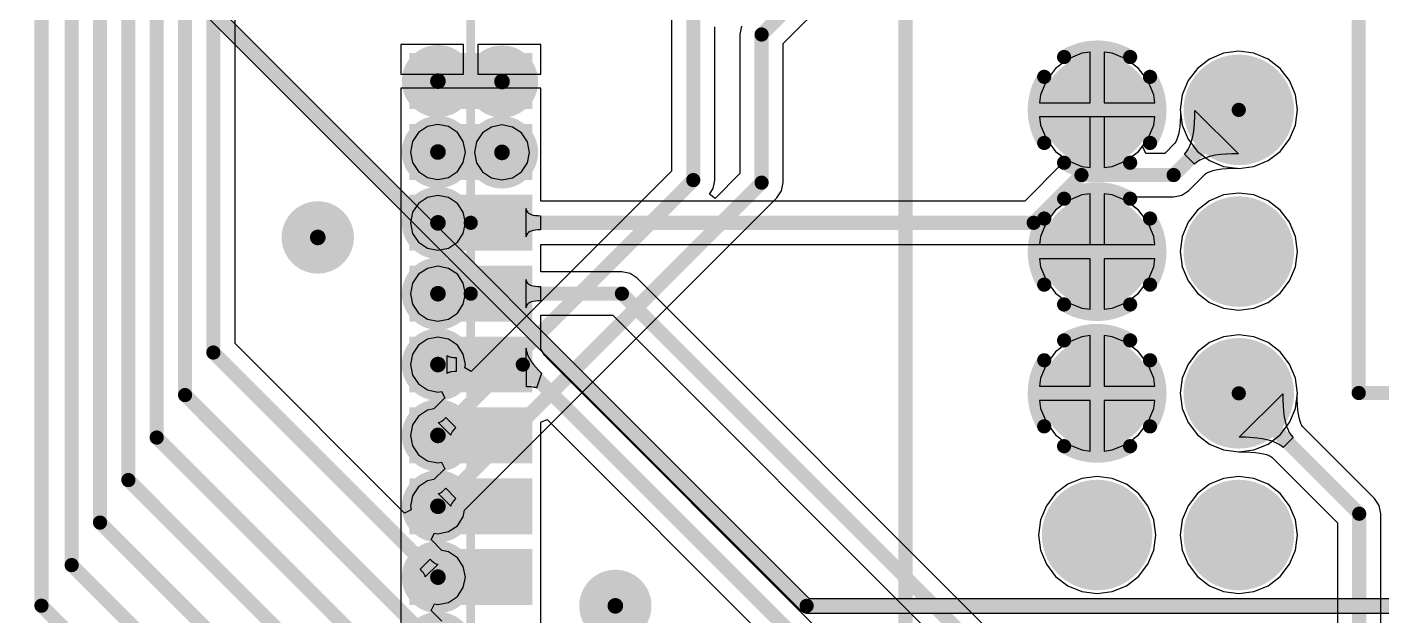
# Model space of a CAD drawing. Header units: millimetres. Extents: x 19 to 120, y 15 to 116.
# Drawn here: x 38.22 to 62.51, y 51 to 61.55 of the extents above; entities that cross this region are included whole.
import ezdxf

# ---------------------------------------------------------------- set-up
doc = ezdxf.new("R2010")
doc.units = ezdxf.units.MM
for name, color, linetype in [('BottomLayer', 5, 'Continuous'), ('BottomSolder', 6, 'Continuous'), ('InternalPlane1', 76, 'Continuous'), ('InternalPlane2', 16, 'Continuous'), ('MultiLayer', 9, 'Continuous'), ('PadHoleLayer', 156, 'Continuous'), ('TopLayer', 1, 'Continuous'), ('TopOverlay', 2, 'Continuous'), ('TopPaste', 8, 'Continuous'), ('TopSolder', 216, 'Continuous'), ('ViaHoleLayer', 16, 'Continuous')]:
    doc.layers.add(name, color=color, linetype=linetype)

# ---------------------------------------------------------------- blocks, each defined once
blk = doc.blocks.new('IDC3_10_2_13')
at = {"layer": 'BottomLayer', "const_width": 0.787}
for points in [[(4.686, 2.54, 1), (5.474, 2.54, 1)], [(7.226, 2.54, 1), (8.014, 2.54, 1)], [(9.766, 2.54, 1), (10.554, 2.54, 1)], [(12.306, 2.54, 1), (13.094, 2.54, 1)], [(4.686, 0, 1), (5.474, 0, 1)], [(7.226, 0, 1), (8.014, 0, 1)], [(9.766, 0, 1), (10.554, 0, 1)], [(12.306, 0, 1), (13.094, 0, 1)]]:
    blk.add_lwpolyline(points, format="xyb", close=True, dxfattribs=at)
at = {"layer": 'BottomSolder', "const_width": 0.889}
for points in [[(4.636, 2.54, 1), (5.524, 2.54, 1)], [(7.175, 2.54, 1), (8.064, 2.54, 1)], [(9.716, 2.54, 1), (10.604, 2.54, 1)], [(12.255, 2.54, 1), (13.145, 2.54, 1)], [(4.636, 0, 1), (5.524, 0, 1)], [(7.175, 0, 1), (8.064, 0, 1)], [(9.716, 0, 1), (10.604, 0, 1)], [(12.255, 0, 1), (13.145, 0, 1)]]:
    blk.add_lwpolyline(points, format="xyb", close=True, dxfattribs=at)
at = {"layer": 'InternalPlane1', "const_width": 0.254}
for points in [[(7.028, 3.488, -0.286745), (8.212, 3.488)], [(9.568, 3.488, -0.286745), (10.752, 3.488)], [(12.108, 3.488, -0.286745), (13.292, 3.488)], [(6.672, 1.948, -0.286745), (6.672, 3.132)], [(8.568, 3.132, -0.286745), (8.568, 1.948)], [(9.212, 1.948, -0.286745), (9.212, 3.132)], [(11.108, 3.132, -0.286745), (11.108, 1.948)], [(11.752, 1.948, -0.286745), (11.752, 3.132)], [(13.648, 3.132, -0.286745), (13.648, 1.948)], [(8.212, 1.592, -0.286745), (7.028, 1.592)], [(10.752, 1.592, -0.286745), (9.568, 1.592)], [(13.292, 1.592, -0.286745), (12.108, 1.592)]]:
    blk.add_lwpolyline(points, format="xyb", dxfattribs=at)
at = {"layer": 'InternalPlane1'}
for points, const_width in [([(4.585, 2.54, 1), (5.575, 2.54, 1)], 0.991), ([(6.964, 3.488, 1), (7.091, 3.488, 1)], 0.127), ([(8.149, 3.488, 1), (8.276, 3.488, 1)], 0.127), ([(9.504, 3.488, 1), (9.631, 3.488, 1)], 0.127), ([(10.689, 3.488, 1), (10.816, 3.488, 1)], 0.127), ([(12.044, 3.488, 1), (12.171, 3.488, 1)], 0.127), ([(13.229, 3.488, 1), (13.356, 3.488, 1)], 0.127), ([(6.609, 3.132, 1), (6.736, 3.132, 1)], 0.127), ([(8.504, 3.132, 1), (8.631, 3.132, 1)], 0.127), ([(9.149, 3.132, 1), (9.276, 3.132, 1)], 0.127), ([(11.044, 3.132, 1), (11.171, 3.132, 1)], 0.127), ([(11.689, 3.132, 1), (11.816, 3.132, 1)], 0.127), ([(13.584, 3.132, 1), (13.711, 3.132, 1)], 0.127), ([(6.609, 1.948, 1), (6.736, 1.948, 1)], 0.127), ([(8.504, 1.948, 1), (8.631, 1.948, 1)], 0.127), ([(9.149, 1.948, 1), (9.276, 1.948, 1)], 0.127), ([(11.044, 1.948, 1), (11.171, 1.948, 1)], 0.127), ([(11.689, 1.948, 1), (11.816, 1.948, 1)], 0.127), ([(13.584, 1.948, 1), (13.711, 1.948, 1)], 0.127), ([(6.964, 1.592, 1), (7.091, 1.592, 1)], 0.127), ([(8.149, 1.592, 1), (8.276, 1.592, 1)], 0.127), ([(9.504, 1.592, 1), (9.631, 1.592, 1)], 0.127), ([(10.689, 1.592, 1), (10.816, 1.592, 1)], 0.127), ([(12.044, 1.592, 1), (12.171, 1.592, 1)], 0.127), ([(13.229, 1.592, 1), (13.356, 1.592, 1)], 0.127), ([(4.585, 0, 1), (5.575, 0, 1)], 0.991), ([(7.125, 0, 1), (8.115, 0, 1)], 0.991), ([(9.665, 0, 1), (10.655, 0, 1)], 0.991), ([(12.205, 0, 1), (13.195, 0, 1)], 0.991)]:
    blk.add_lwpolyline(points, format="xyb", close=True, dxfattribs=dict(at, const_width=const_width))
at = {"layer": 'InternalPlane2', "const_width": 0.991}
for points in [[(7.125, 2.54, 1), (8.115, 2.54, 1)], [(9.665, 2.54, 1), (10.655, 2.54, 1)], [(12.205, 2.54, 1), (13.195, 2.54, 1)], [(4.585, 0, 1), (5.575, 0, 1)], [(7.125, 0, 1), (8.115, 0, 1)], [(9.665, 0, 1), (10.655, 0, 1)], [(12.205, 0, 1), (13.195, 0, 1)]]:
    blk.add_lwpolyline(points, format="xyb", close=True, dxfattribs=at)
at = {"layer": 'MultiLayer', "const_width": 0.787}
for points in [[(4.686, 2.54, 1), (5.474, 2.54, 1)], [(7.226, 2.54, 1), (8.014, 2.54, 1)], [(9.766, 2.54, 1), (10.554, 2.54, 1)], [(12.306, 2.54, 1), (13.094, 2.54, 1)], [(4.686, 0, 1), (5.474, 0, 1)], [(7.226, 0, 1), (8.014, 0, 1)], [(9.766, 0, 1), (10.554, 0, 1)], [(12.306, 0, 1), (13.094, 0, 1)]]:
    blk.add_lwpolyline(points, format="xyb", close=True, dxfattribs=at)
at = {"layer": 'PadHoleLayer', "const_width": 0.483}
for points in [[(4.839, 2.54, 1), (5.321, 2.54, 1)], [(7.379, 2.54, 1), (7.861, 2.54, 1)], [(9.919, 2.54, 1), (10.401, 2.54, 1)], [(12.459, 2.54, 1), (12.941, 2.54, 1)], [(4.839, 0, 1), (5.321, 0, 1)], [(7.379, 0, 1), (7.861, 0, 1)], [(9.919, 0, 1), (10.401, 0, 1)], [(12.459, 0, 1), (12.941, 0, 1)]]:
    blk.add_lwpolyline(points, format="xyb", close=True, dxfattribs=at)
at = {"layer": 'TopLayer', "const_width": 0.787}
for points in [[(4.686, 2.54, 1), (5.474, 2.54, 1)], [(7.226, 2.54, 1), (8.014, 2.54, 1)], [(9.766, 2.54, 1), (10.554, 2.54, 1)], [(12.306, 2.54, 1), (13.094, 2.54, 1)], [(4.686, 0, 1), (5.474, 0, 1)], [(7.226, 0, 1), (8.014, 0, 1)], [(9.766, 0, 1), (10.554, 0, 1)], [(12.306, 0, 1), (13.094, 0, 1)]]:
    blk.add_lwpolyline(points, format="xyb", close=True, dxfattribs=at)
at = {"layer": 'TopOverlay', "const_width": 0.254}
for points in [[(27.94, 5.975), (-5.08, 5.975)], [(7.625, -2.15), (7.625, -2.938)], [(7.625, -2.15), (15.245, -2.15)]]:
    blk.add_lwpolyline(points, dxfattribs=at)
at = {"layer": 'TopOverlay', "const_width": 0.127}
blk.add_lwpolyline([(7.562, -2.15, 1), (7.689, -2.15, 1)], format="xyb", close=True, dxfattribs=at)
blk.add_lwpolyline([(7.562, -2.15, 1), (7.689, -2.15, 1)], format="xyb", close=True, dxfattribs=at)
at = {"layer": 'TopSolder', "const_width": 0.889}
for points in [[(4.636, 2.54, 1), (5.524, 2.54, 1)], [(7.175, 2.54, 1), (8.064, 2.54, 1)], [(9.716, 2.54, 1), (10.604, 2.54, 1)], [(12.255, 2.54, 1), (13.145, 2.54, 1)], [(4.636, 0, 1), (5.524, 0, 1)], [(7.175, 0, 1), (8.064, 0, 1)], [(9.716, 0, 1), (10.604, 0, 1)], [(12.255, 0, 1), (13.145, 0, 1)]]:
    blk.add_lwpolyline(points, format="xyb", close=True, dxfattribs=at)
blk = doc.blocks.new('RF_BM_2652P2_36')
at = {"layer": 'TopLayer'}
for points in [[(1.076, 10.9), (-0.924, 10.9), (1.076, 10.1), (-0.924, 10.1)], [(1.076, 9.63), (-0.924, 9.63), (1.076, 8.83), (-0.924, 8.83)], [(1.076, 8.36), (-0.924, 8.36), (1.076, 7.56), (-0.924, 7.56)], [(1.076, 7.09), (-0.924, 7.09), (1.076, 6.29), (-0.924, 6.29)], [(1.076, 5.82), (-0.924, 5.82), (1.076, 5.02), (-0.924, 5.02)], [(1.076, 4.55), (-0.924, 4.55), (1.076, 3.75), (-0.924, 3.75)], [(1.076, 3.28), (-0.924, 3.28), (1.076, 2.48), (-0.924, 2.48)], [(1.076, 2.01), (-0.924, 2.01), (1.076, 1.21), (-0.924, 1.21)]]:
    blk.add_solid(points, dxfattribs=at)
at = {"layer": 'TopOverlay', "const_width": 0.152}
blk.add_lwpolyline([(0.077, 30.09), (0.077, 0.104)], dxfattribs=at)
at = {"layer": 'TopPaste'}
for points in [[(1.076, 10.9), (-0.924, 10.9), (1.076, 10.1), (-0.924, 10.1)], [(1.076, 9.63), (-0.924, 9.63), (1.076, 8.83), (-0.924, 8.83)], [(1.076, 8.36), (-0.924, 8.36), (1.076, 7.56), (-0.924, 7.56)], [(1.076, 7.09), (-0.924, 7.09), (1.076, 6.29), (-0.924, 6.29)], [(1.076, 5.82), (-0.924, 5.82), (1.076, 5.02), (-0.924, 5.02)], [(1.076, 4.55), (-0.924, 4.55), (1.076, 3.75), (-0.924, 3.75)], [(1.076, 3.28), (-0.924, 3.28), (1.076, 2.48), (-0.924, 2.48)], [(1.076, 2.01), (-0.924, 2.01), (1.076, 1.21), (-0.924, 1.21)]]:
    blk.add_solid(points, dxfattribs=at)
at = {"layer": 'TopSolder'}
for points in [[(1.178, 11.001), (-1.026, 11.001), (1.178, 9.998), (-1.026, 9.998)], [(1.178, 9.731), (-1.026, 9.731), (1.178, 8.728), (-1.026, 8.728)], [(1.178, 8.461), (-1.026, 8.461), (1.178, 7.458), (-1.026, 7.458)], [(1.178, 7.191), (-1.026, 7.191), (1.178, 6.188), (-1.026, 6.188)], [(1.178, 5.921), (-1.026, 5.921), (1.178, 4.918), (-1.026, 4.918)], [(1.178, 4.651), (-1.026, 4.651), (1.178, 3.648), (-1.026, 3.648)], [(1.178, 3.381), (-1.026, 3.381), (1.178, 2.378), (-1.026, 2.378)], [(1.178, 2.111), (-1.026, 2.111), (1.178, 1.108), (-1.026, 1.108)]]:
    blk.add_solid(points, dxfattribs=at)

msp = doc.modelspace()

# ---------------------------------------------------------------- linework, layer by layer
at = {"layer": 'BottomLayer'}
for p, q in [((41.951, 55.883), (41.951, 78.96)), ((51.778, 61.261), (56.969, 66.453)), ((49.777, 61.722), (49.777, 58.974)), ((50.553, 58.813), (50.553, 61.561)), ((51.03, 61.571), (51.001, 61.422)), ((51.001, 61.422), (51.001, 58.928)), ((51.778, 58.767), (51.778, 61.261)), ((56.879, 60.981), (56.661, 60.814)), ((57.132, 61.086), (56.879, 60.981)), ((57.277, 61.105), (57.132, 61.086)), ((57.277, 60.198), (57.277, 61.105)), ((57.676, 61.086), (57.531, 61.105)), ((57.531, 61.105), (57.531, 60.198)), ((57.929, 60.981), (57.676, 61.086)), ((58.147, 60.814), (57.929, 60.981)), ((59.419, 60.981), (59.201, 60.814)), ((59.672, 61.086), (59.419, 60.981)), ((59.944, 61.121), (59.672, 61.086)), ((60.216, 61.086), (59.944, 61.121)), ((60.469, 60.981), (60.216, 61.086)), ((60.687, 60.814), (60.469, 60.981)), ((56.661, 60.814), (56.494, 60.596)), ((58.314, 60.596), (58.147, 60.814)), ((59.201, 60.814), (59.034, 60.596)), ((60.854, 60.596), (60.687, 60.814)), ((56.494, 60.596), (56.389, 60.343)), ((58.419, 60.343), (58.314, 60.596)), ((59.034, 60.596), (58.929, 60.343)), ((60.959, 60.343), (60.854, 60.596)), ((56.389, 60.343), (56.37, 60.198)), ((58.438, 60.198), (58.419, 60.343)), ((58.929, 60.343), (58.894, 60.071)), ((60.994, 60.071), (60.959, 60.343)), ((56.37, 60.198), (57.277, 60.198)), ((57.531, 60.198), (58.438, 60.198)), ((58.894, 60.071), (58.929, 59.799)), ((60.959, 59.799), (60.994, 60.071)), ((45.4, 59.771), (45.24, 59.664)), ((45.588, 59.808), (45.4, 59.771)), ((45.777, 59.771), (45.588, 59.808)), ((45.936, 59.664), (45.777, 59.771)), ((46.548, 59.764), (46.388, 59.657)), ((46.736, 59.801), (46.548, 59.764)), ((46.924, 59.764), (46.736, 59.801)), ((47.084, 59.657), (46.924, 59.764)), ((57.277, 59.944), (56.37, 59.944)), ((56.37, 59.944), (56.389, 59.799)), ((56.389, 59.799), (56.494, 59.546)), ((57.277, 59.037), (57.277, 59.944)), ((58.438, 59.944), (57.531, 59.944)), ((57.531, 59.944), (57.531, 59.037)), ((58.314, 59.546), (58.419, 59.799)), ((58.419, 59.799), (58.438, 59.944)), ((58.929, 59.799), (59.034, 59.546)), ((60.854, 59.546), (60.959, 59.799)), ((45.134, 59.505), (45.096, 59.316)), ((45.24, 59.664), (45.134, 59.505)), ((46.043, 59.505), (45.936, 59.664)), ((46.08, 59.316), (46.043, 59.505)), ((46.388, 59.657), (46.281, 59.497)), ((47.191, 59.497), (47.084, 59.657)), ((56.494, 59.546), (56.661, 59.328)), ((58.147, 59.328), (58.314, 59.546)), ((59.034, 59.546), (59.201, 59.328)), ((60.687, 59.328), (60.854, 59.546)), ((45.096, 59.316), (45.134, 59.128)), ((46.043, 59.128), (46.08, 59.316)), ((46.281, 59.497), (46.244, 59.309)), ((46.244, 59.309), (46.281, 59.121)), ((47.228, 59.309), (47.191, 59.497)), ((47.191, 59.121), (47.228, 59.309)), ((56.661, 59.328), (56.879, 59.161)), ((57.929, 59.161), (58.147, 59.328)), ((59.201, 59.328), (59.419, 59.161)), ((60.469, 59.161), (60.687, 59.328)), ((45.134, 59.128), (45.24, 58.968)), ((45.936, 58.968), (46.043, 59.128)), ((46.281, 59.121), (46.388, 58.961)), ((47.084, 58.961), (47.191, 59.121)), ((56.879, 59.161), (57.132, 59.056)), ((57.132, 59.056), (57.277, 59.037)), ((57.531, 59.037), (57.676, 59.056)), ((57.676, 59.056), (57.929, 59.161)), ((59.419, 59.161), (59.672, 59.056)), ((59.672, 59.056), (59.944, 59.021)), ((59.944, 59.021), (60.216, 59.056)), ((60.216, 59.056), (60.469, 59.161)), ((45.24, 58.968), (45.4, 58.862)), ((45.4, 58.862), (45.588, 58.824)), ((45.588, 58.824), (45.777, 58.862)), ((45.777, 58.862), (45.936, 58.968)), ((49.777, 58.974), (46.185, 55.383)), ((46.388, 58.961), (46.548, 58.854)), ((46.548, 58.854), (46.736, 58.817)), ((46.736, 58.817), (46.924, 58.854)), ((46.924, 58.854), (47.084, 58.961)), ((50.524, 58.664), (50.553, 58.813)), ((51.001, 58.928), (50.555, 58.483)), ((45.588, 58.538), (45.4, 58.501)), ((45.777, 58.501), (45.588, 58.538)), ((50.457, 58.563), (50.524, 58.664)), ((50.555, 58.483), (50.457, 58.563)), ((51.664, 58.493), (51.748, 58.619)), ((51.748, 58.619), (51.778, 58.767)), ((57.132, 58.546), (56.879, 58.441)), ((57.277, 58.565), (57.132, 58.546)), ((57.277, 57.658), (57.277, 58.565)), ((57.676, 58.546), (57.531, 58.565)), ((57.531, 58.565), (57.531, 57.658)), ((57.929, 58.441), (57.676, 58.546)), ((59.672, 58.546), (59.419, 58.441)), ((59.944, 58.581), (59.672, 58.546)), ((60.216, 58.546), (59.944, 58.581)), ((60.469, 58.441), (60.216, 58.546)), ((45.24, 58.394), (45.134, 58.235)), ((45.4, 58.501), (45.24, 58.394)), ((45.936, 58.394), (45.777, 58.501)), ((46.043, 58.235), (45.936, 58.394)), ((46.066, 52.895), (51.664, 58.493)), ((56.879, 58.441), (56.661, 58.274)), ((58.147, 58.274), (57.929, 58.441)), ((59.419, 58.441), (59.201, 58.274)), ((60.687, 58.274), (60.469, 58.441)), ((45.134, 58.235), (45.096, 58.046)), ((45.096, 58.046), (45.134, 57.858)), ((46.08, 58.046), (46.043, 58.235)), ((46.043, 57.858), (46.08, 58.046)), ((56.494, 58.056), (56.389, 57.803)), ((56.661, 58.274), (56.494, 58.056)), ((58.314, 58.056), (58.147, 58.274)), ((58.419, 57.803), (58.314, 58.056)), ((59.034, 58.056), (58.929, 57.803)), ((59.201, 58.274), (59.034, 58.056)), ((60.854, 58.056), (60.687, 58.274)), ((60.959, 57.803), (60.854, 58.056)), ((45.134, 57.858), (45.24, 57.698)), ((45.936, 57.698), (46.043, 57.858)), ((56.389, 57.803), (56.37, 57.658)), ((58.438, 57.658), (58.419, 57.803)), ((58.929, 57.803), (58.894, 57.531)), ((60.994, 57.531), (60.959, 57.803)), ((45.24, 57.698), (45.4, 57.592)), ((45.4, 57.592), (45.588, 57.554)), ((45.588, 57.554), (45.777, 57.592)), ((45.777, 57.592), (45.936, 57.698)), ((56.37, 57.658), (57.277, 57.658)), ((57.531, 57.658), (58.438, 57.658)), ((57.277, 57.404), (56.37, 57.404)), ((56.37, 57.404), (56.389, 57.259)), ((57.277, 56.497), (57.277, 57.404)), ((58.438, 57.404), (57.531, 57.404)), ((57.531, 57.404), (57.531, 56.497)), ((58.419, 57.259), (58.438, 57.404)), ((58.894, 57.531), (58.929, 57.259)), ((60.959, 57.259), (60.994, 57.531)), ((45.24, 57.124), (45.134, 56.965)), ((45.4, 57.231), (45.24, 57.124)), ((45.588, 57.268), (45.4, 57.231)), ((45.777, 57.231), (45.588, 57.268)), ((45.936, 57.124), (45.777, 57.231)), ((46.043, 56.965), (45.936, 57.124)), ((56.389, 57.259), (56.494, 57.006)), ((58.314, 57.006), (58.419, 57.259)), ((58.929, 57.259), (59.034, 57.006)), ((60.854, 57.006), (60.959, 57.259)), ((45.134, 56.965), (45.096, 56.776)), ((46.08, 56.776), (46.043, 56.965)), ((56.494, 57.006), (56.661, 56.788)), ((58.147, 56.788), (58.314, 57.006)), ((59.034, 57.006), (59.201, 56.788)), ((60.687, 56.788), (60.854, 57.006)), ((45.096, 56.776), (45.134, 56.588)), ((45.134, 56.588), (45.24, 56.428)), ((45.936, 56.428), (46.043, 56.588)), ((46.043, 56.588), (46.08, 56.776)), ((56.661, 56.788), (56.879, 56.621)), ((56.879, 56.621), (57.132, 56.516)), ((57.676, 56.516), (57.929, 56.621)), ((57.929, 56.621), (58.147, 56.788)), ((59.201, 56.788), (59.419, 56.621)), ((59.419, 56.621), (59.672, 56.516)), ((60.216, 56.516), (60.469, 56.621)), ((60.469, 56.621), (60.687, 56.788)), ((45.24, 56.428), (45.4, 56.322)), ((45.777, 56.322), (45.936, 56.428)), ((57.132, 56.516), (57.277, 56.497)), ((57.531, 56.497), (57.676, 56.516)), ((59.672, 56.516), (59.944, 56.481)), ((59.944, 56.481), (60.216, 56.516)), ((45.4, 56.322), (45.588, 56.284)), ((45.588, 56.284), (45.777, 56.322)), ((44.991, 52.843), (41.951, 55.883)), ((45.4, 55.961), (45.24, 55.854)), ((45.588, 55.998), (45.4, 55.961)), ((45.777, 55.961), (45.588, 55.998)), ((45.936, 55.854), (45.777, 55.961)), ((56.879, 55.901), (56.661, 55.734)), ((57.132, 56.006), (56.879, 55.901)), ((57.277, 56.025), (57.132, 56.006)), ((57.277, 55.118), (57.277, 56.025)), ((57.676, 56.006), (57.531, 56.025)), ((57.531, 56.025), (57.531, 55.118)), ((57.929, 55.901), (57.676, 56.006)), ((58.147, 55.734), (57.929, 55.901)), ((59.419, 55.901), (59.201, 55.734)), ((59.672, 56.006), (59.419, 55.901)), ((59.944, 56.041), (59.672, 56.006)), ((60.216, 56.006), (59.944, 56.041)), ((60.469, 55.901), (60.216, 56.006)), ((60.687, 55.734), (60.469, 55.901)), ((45.134, 55.695), (45.096, 55.506)), ((45.24, 55.854), (45.134, 55.695)), ((46.043, 55.695), (45.936, 55.854)), ((46.08, 55.506), (46.043, 55.695)), ((56.661, 55.734), (56.494, 55.516)), ((58.314, 55.516), (58.147, 55.734)), ((59.201, 55.734), (59.034, 55.516)), ((60.854, 55.516), (60.687, 55.734)), ((45.096, 55.506), (45.134, 55.318)), ((46.068, 55.445), (46.08, 55.506)), ((46.185, 55.383), (46.068, 55.445)), ((56.494, 55.516), (56.389, 55.263)), ((58.419, 55.263), (58.314, 55.516)), ((59.034, 55.516), (58.929, 55.263)), ((60.959, 55.263), (60.854, 55.516)), ((45.134, 55.318), (45.24, 55.158)), ((45.24, 55.158), (45.4, 55.052)), ((56.389, 55.263), (56.37, 55.118)), ((58.438, 55.118), (58.419, 55.263)), ((58.929, 55.263), (58.894, 54.991)), ((60.994, 54.991), (60.959, 55.263)), ((45.4, 55.052), (45.588, 55.014)), ((45.712, 54.909), (45.517, 54.714)), ((45.588, 55.014), (45.649, 55.026)), ((45.649, 55.026), (45.712, 54.909)), ((56.37, 55.118), (57.277, 55.118)), ((57.531, 55.118), (58.438, 55.118)), ((58.894, 54.991), (58.929, 54.719)), ((59.952, 54.204), (60.731, 54.983)), ((60.731, 54.983), (60.732, 54.868)), ((60.99, 54.961), (60.994, 54.991)), ((60.991, 54.878), (60.99, 54.961)), ((45.4, 54.691), (45.24, 54.584)), ((45.517, 54.714), (45.4, 54.691)), ((57.277, 54.864), (56.37, 54.864)), ((56.37, 54.864), (56.389, 54.719)), ((56.389, 54.719), (56.494, 54.466)), ((57.277, 53.957), (57.277, 54.864)), ((58.438, 54.864), (57.531, 54.864)), ((57.531, 54.864), (57.531, 53.957)), ((58.314, 54.466), (58.419, 54.719)), ((58.419, 54.719), (58.438, 54.864)), ((58.929, 54.719), (59.034, 54.466)), ((60.732, 54.868), (60.746, 54.663)), ((60.746, 54.663), (60.758, 54.572)), ((61.003, 54.689), (60.991, 54.878)), ((61.014, 54.616), (61.003, 54.689)), ((45.134, 54.425), (45.096, 54.236)), ((45.24, 54.584), (45.134, 54.425)), ((45.591, 54.465), (45.6, 54.466)), ((45.817, 54.239), (45.591, 54.465)), ((45.6, 54.466), (45.611, 54.468)), ((45.611, 54.468), (45.623, 54.473)), ((45.623, 54.473), (45.635, 54.48)), ((45.635, 54.48), (45.649, 54.488)), ((45.649, 54.488), (45.663, 54.498)), ((45.663, 54.498), (45.695, 54.524)), ((45.695, 54.524), (45.712, 54.54)), ((45.712, 54.54), (45.73, 54.558)), ((45.73, 54.558), (45.91, 54.378)), ((56.494, 54.466), (56.661, 54.248)), ((58.147, 54.248), (58.314, 54.466)), ((59.034, 54.466), (59.201, 54.248)), ((60.758, 54.572), (60.775, 54.49)), ((60.775, 54.49), (60.795, 54.415)), ((60.795, 54.415), (60.82, 54.349)), ((61.027, 54.55), (61.014, 54.616)), ((61.042, 54.494), (61.027, 54.55)), ((61.058, 54.45), (61.042, 54.494)), ((61.075, 54.417), (61.058, 54.45)), ((61.088, 54.396), (61.075, 54.417)), ((45.096, 54.236), (45.134, 54.048)), ((45.818, 54.248), (45.817, 54.239)), ((45.82, 54.259), (45.818, 54.248)), ((45.825, 54.271), (45.82, 54.259)), ((45.832, 54.283), (45.825, 54.271)), ((45.84, 54.297), (45.832, 54.283)), ((45.85, 54.311), (45.84, 54.297)), ((45.892, 54.36), (45.85, 54.311)), ((45.91, 54.378), (45.892, 54.36)), ((56.661, 54.248), (56.879, 54.081)), ((57.929, 54.081), (58.147, 54.248)), ((59.201, 54.248), (59.419, 54.081)), ((60.067, 54.203), (59.952, 54.204)), ((60.272, 54.189), (60.067, 54.203)), ((60.363, 54.177), (60.272, 54.189)), ((60.445, 54.16), (60.363, 54.177)), ((60.52, 54.14), (60.445, 54.16)), ((60.917, 54.197), (60.738, 54.018)), ((60.82, 54.349), (60.848, 54.29)), ((60.848, 54.29), (60.881, 54.24)), ((60.881, 54.24), (60.917, 54.197)), ((62.378, 53.107), (61.088, 54.396)), ((45.134, 54.048), (45.24, 53.888)), ((56.879, 54.081), (57.132, 53.976)), ((57.132, 53.976), (57.277, 53.957)), ((57.531, 53.957), (57.676, 53.976)), ((57.676, 53.976), (57.929, 54.081)), ((59.419, 54.081), (59.672, 53.976)), ((59.672, 53.976), (59.944, 53.941)), ((59.944, 53.941), (59.974, 53.945)), ((59.974, 53.945), (60.057, 53.944)), ((60.057, 53.944), (60.246, 53.932)), ((60.246, 53.932), (60.319, 53.921)), ((60.319, 53.921), (60.385, 53.908)), ((60.586, 54.115), (60.52, 54.14)), ((60.645, 54.087), (60.586, 54.115)), ((60.695, 54.054), (60.645, 54.087)), ((60.738, 54.018), (60.695, 54.054)), ((45.24, 53.888), (45.4, 53.782)), ((45.4, 53.782), (45.588, 53.744)), ((45.588, 53.744), (45.649, 53.756)), ((45.649, 53.756), (45.712, 53.639)), ((60.385, 53.908), (60.441, 53.893)), ((60.441, 53.893), (60.485, 53.877)), ((60.485, 53.877), (60.518, 53.86)), ((60.518, 53.86), (60.539, 53.847)), ((60.539, 53.847), (61.715, 52.671)), ((45.517, 53.444), (45.4, 53.421)), ((45.712, 53.639), (45.517, 53.444)), ((57.132, 53.466), (56.879, 53.361)), ((57.404, 53.501), (57.132, 53.466)), ((57.676, 53.466), (57.404, 53.501)), ((57.929, 53.361), (57.676, 53.466)), ((59.672, 53.466), (59.419, 53.361)), ((59.944, 53.501), (59.672, 53.466)), ((60.216, 53.466), (59.944, 53.501)), ((60.469, 53.361), (60.216, 53.466)), ((45.24, 53.314), (45.134, 53.155)), ((45.4, 53.421), (45.24, 53.314)), ((45.591, 53.195), (45.6, 53.196)), ((45.817, 52.969), (45.591, 53.195)), ((45.6, 53.196), (45.611, 53.198)), ((45.611, 53.198), (45.623, 53.203)), ((45.623, 53.203), (45.635, 53.21)), ((45.635, 53.21), (45.649, 53.218)), ((45.649, 53.218), (45.663, 53.228)), ((45.663, 53.228), (45.695, 53.254)), ((45.695, 53.254), (45.712, 53.27)), ((45.712, 53.27), (45.73, 53.288)), ((45.73, 53.288), (45.91, 53.108)), ((56.661, 53.194), (56.494, 52.976)), ((56.879, 53.361), (56.661, 53.194)), ((58.147, 53.194), (57.929, 53.361)), ((58.314, 52.976), (58.147, 53.194)), ((59.201, 53.194), (59.034, 52.976)), ((59.419, 53.361), (59.201, 53.194)), ((60.687, 53.194), (60.469, 53.361)), ((60.854, 52.976), (60.687, 53.194)), ((45.134, 53.155), (45.096, 52.966)), ((45.096, 52.966), (45.108, 52.905)), ((45.818, 52.978), (45.817, 52.969)), ((45.82, 52.989), (45.818, 52.978)), ((45.825, 53.001), (45.82, 52.989)), ((45.832, 53.013), (45.825, 53.001)), ((45.84, 53.027), (45.832, 53.013)), ((45.85, 53.041), (45.84, 53.027)), ((45.892, 53.09), (45.85, 53.041)), ((45.91, 53.108), (45.892, 53.09)), ((56.494, 52.976), (56.389, 52.723)), ((58.419, 52.723), (58.314, 52.976)), ((59.034, 52.976), (58.929, 52.723)), ((60.959, 52.723), (60.854, 52.976)), ((62.462, 52.981), (62.378, 53.107)), ((62.491, 52.832), (62.462, 52.981)), ((45.108, 52.905), (44.991, 52.843)), ((45.936, 52.618), (46.043, 52.778)), ((46.043, 52.778), (46.066, 52.895)), ((56.389, 52.723), (56.354, 52.451)), ((58.454, 52.451), (58.419, 52.723)), ((58.929, 52.723), (58.894, 52.451)), ((60.994, 52.451), (60.959, 52.723)), ((62.491, 49.276), (62.491, 52.832)), ((45.465, 52.369), (45.527, 52.486)), ((45.527, 52.486), (45.588, 52.474)), ((45.588, 52.474), (45.777, 52.512)), ((45.777, 52.512), (45.936, 52.618)), ((61.715, 52.671), (61.715, 49.437)), ((45.66, 52.174), (45.465, 52.369)), ((56.354, 52.451), (56.389, 52.179)), ((58.419, 52.179), (58.454, 52.451)), ((58.894, 52.451), (58.929, 52.179)), ((60.959, 52.179), (60.994, 52.451)), ((45.267, 51.838), (45.447, 52.018)), ((45.447, 52.018), (45.465, 52)), ((45.465, 52), (45.514, 51.958)), ((45.777, 52.151), (45.66, 52.174)), ((45.936, 52.044), (45.777, 52.151)), ((46.043, 51.885), (45.936, 52.044)), ((56.389, 52.179), (56.494, 51.926)), ((58.314, 51.926), (58.419, 52.179)), ((58.929, 52.179), (59.034, 51.926)), ((60.854, 51.926), (60.959, 52.179)), ((45.285, 51.82), (45.267, 51.838)), ((45.301, 51.803), (45.285, 51.82)), ((45.327, 51.771), (45.301, 51.803)), ((45.337, 51.757), (45.327, 51.771)), ((45.345, 51.743), (45.337, 51.757)), ((45.352, 51.731), (45.345, 51.743)), ((45.356, 51.719), (45.352, 51.731)), ((45.586, 51.925), (45.36, 51.699)), ((45.514, 51.958), (45.528, 51.948)), ((45.528, 51.948), (45.542, 51.94)), ((45.542, 51.94), (45.554, 51.933)), ((45.554, 51.933), (45.566, 51.928)), ((45.566, 51.928), (45.576, 51.926)), ((45.576, 51.926), (45.586, 51.925)), ((46.08, 51.696), (46.043, 51.885)), ((56.494, 51.926), (56.661, 51.708)), ((58.147, 51.708), (58.314, 51.926)), ((59.034, 51.926), (59.201, 51.708)), ((60.687, 51.708), (60.854, 51.926)), ((45.359, 51.708), (45.356, 51.719)), ((45.36, 51.699), (45.359, 51.708)), ((45.936, 51.348), (46.043, 51.508)), ((46.043, 51.508), (46.08, 51.696)), ((56.661, 51.708), (56.879, 51.541)), ((56.879, 51.541), (57.132, 51.436)), ((57.676, 51.436), (57.929, 51.541)), ((57.929, 51.541), (58.147, 51.708)), ((59.201, 51.708), (59.419, 51.541)), ((59.419, 51.541), (59.672, 51.436)), ((60.216, 51.436), (60.469, 51.541)), ((60.469, 51.541), (60.687, 51.708)), ((45.777, 51.242), (45.936, 51.348)), ((57.132, 51.436), (57.404, 51.401)), ((57.404, 51.401), (57.676, 51.436)), ((59.672, 51.436), (59.944, 51.401)), ((59.944, 51.401), (60.216, 51.436)), ((45.465, 51.099), (45.527, 51.216)), ((45.66, 50.904), (45.465, 51.099)), ((45.527, 51.216), (45.588, 51.204)), ((45.588, 51.204), (45.777, 51.242))]:
    msp.add_line(p, q, dxfattribs=at)
at = {"layer": 'BottomLayer', "const_width": 0.254}
for points in [[(41.563, 55.722), (41.563, 78.96)], [(41.055, 54.96), (41.055, 76.928)], [(40.547, 54.198), (40.547, 74.896)], [(40.039, 53.436), (40.039, 72.864)], [(39.531, 52.674), (39.531, 70.832)], [(39.023, 51.912), (39.023, 68.8)], [(51.389, 61.422), (57.404, 67.437)], [(38.481, 51.184), (38.481, 66.802)], [(50.165, 58.813), (50.165, 61.722)], [(51.389, 58.767), (51.389, 61.422)], [(45.588, 54.236), (50.165, 58.813)], [(45.588, 52.966), (51.389, 58.767)], [(41.563, 55.722), (45.588, 51.696)], [(45.588, 55.504), (45.588, 55.506)], [(41.055, 54.96), (45.588, 50.426)], [(59.944, 54.991), (62.103, 52.832)], [(40.547, 54.198), (45.588, 49.156)], [(40.039, 53.436), (45.588, 47.886)], [(62.103, 49.276), (62.103, 52.832)], [(39.531, 52.674), (45.588, 46.616)], [(39.023, 51.912), (45.588, 45.346)], [(38.481, 51.184), (45.588, 44.076)]]:
    msp.add_lwpolyline(points, dxfattribs=at)
at = {"layer": 'BottomLayer'}
for points, const_width in [([(51.326, 61.422, 1), (51.453, 61.422, 1)], 0.127), ([(51.326, 61.422, 1), (51.453, 61.422, 1)], 0.127), ([(45.474, 60.586, 1), (45.703, 60.586, 1)], 0.229), ([(46.622, 60.579, 1), (46.85, 60.579, 1)], 0.229), ([(45.474, 59.316, 1), (45.703, 59.316, 1)], 0.229), ([(46.622, 59.309, 1), (46.85, 59.309, 1)], 0.229), ([(50.101, 58.813, 1), (50.228, 58.813, 1)], 0.127), ([(50.101, 58.813, 1), (50.228, 58.813, 1)], 0.127), ([(51.326, 58.767, 1), (51.453, 58.767, 1)], 0.127), ([(51.326, 58.767, 1), (51.453, 58.767, 1)], 0.127), ([(45.474, 58.046, 1), (45.703, 58.046, 1)], 0.229), ([(43.32, 57.785, 1), (43.548, 57.785, 1)], 0.229), ([(45.474, 56.776, 1), (45.703, 56.776, 1)], 0.229), ([(41.499, 55.722, 1), (41.626, 55.722, 1)], 0.127), ([(41.499, 55.722, 1), (41.626, 55.722, 1)], 0.127), ([(45.474, 55.506, 1), (45.703, 55.506, 1)], 0.229), ([(45.525, 55.506, 1), (45.652, 55.506, 1)], 0.127), ([(45.525, 55.504, 1), (45.652, 55.504, 1)], 0.127), ([(40.991, 54.96, 1), (41.118, 54.96, 1)], 0.127), ([(40.991, 54.96, 1), (41.118, 54.96, 1)], 0.127), ([(59.88, 54.991, 1), (60.007, 54.991, 1)], 0.127), ([(45.474, 54.236, 1), (45.703, 54.236, 1)], 0.229), ([(40.483, 54.198, 1), (40.61, 54.198, 1)], 0.127), ([(40.483, 54.198, 1), (40.61, 54.198, 1)], 0.127), ([(45.525, 54.236, 1), (45.652, 54.236, 1)], 0.127), ([(39.975, 53.436, 1), (40.102, 53.436, 1)], 0.127), ([(39.975, 53.436, 1), (40.102, 53.436, 1)], 0.127), ([(45.474, 52.966, 1), (45.703, 52.966, 1)], 0.229), ([(45.525, 52.966, 1), (45.652, 52.966, 1)], 0.127), ([(62.039, 52.832, 1), (62.166, 52.832, 1)], 0.127), ([(62.039, 52.832, 1), (62.166, 52.832, 1)], 0.127), ([(39.467, 52.674, 1), (39.594, 52.674, 1)], 0.127), ([(39.467, 52.674, 1), (39.594, 52.674, 1)], 0.127), ([(38.959, 51.912, 1), (39.086, 51.912, 1)], 0.127), ([(38.959, 51.912, 1), (39.086, 51.912, 1)], 0.127), ([(45.474, 51.696, 1), (45.703, 51.696, 1)], 0.229), ([(45.525, 51.696, 1), (45.652, 51.696, 1)], 0.127), ([(38.417, 51.184, 1), (38.544, 51.184, 1)], 0.127), ([(38.417, 51.184, 1), (38.544, 51.184, 1)], 0.127), ([(48.654, 51.181, 1), (48.882, 51.181, 1)], 0.229)]:
    msp.add_lwpolyline(points, format="xyb", close=True, dxfattribs=dict(at, const_width=const_width))
at = {"layer": 'InternalPlane1', "const_width": 0.648}
for points in [[(45.264, 59.316, 1), (45.912, 59.316, 1)], [(46.412, 59.309, 1), (47.06, 59.309, 1)], [(45.264, 58.046, 1), (45.912, 58.046, 1)], [(45.264, 56.776, 1), (45.912, 56.776, 1)], [(45.264, 55.506, 1), (45.912, 55.506, 1)], [(45.264, 54.236, 1), (45.912, 54.236, 1)], [(45.264, 52.966, 1), (45.912, 52.966, 1)], [(45.264, 51.696, 1), (45.912, 51.696, 1)], [(45.264, 50.426, 1), (45.912, 50.426, 1)]]:
    msp.add_lwpolyline(points, format="xyb", close=True, dxfattribs=at)
at = {"layer": 'InternalPlane2'}
for p, q in [((52.251, 51.31), (23.624, 79.937)), ((23.403, 79.791), (52.105, 51.089)), ((66.875, 51.31), (52.251, 51.31)), ((52.105, 51.089), (52.147, 51.061)), ((52.147, 51.061), (52.197, 51.052)), ((52.197, 51.052), (66.929, 51.052))]:
    msp.add_line(p, q, dxfattribs=at)
at = {"layer": 'InternalPlane2', "const_width": 0.254}
for points in [[(23.495, 79.883), (52.197, 51.181)], [(52.197, 51.181), (66.929, 51.181)]]:
    msp.add_lwpolyline(points, dxfattribs=at)
at = {"layer": 'InternalPlane2'}
for points, const_width in [([(45.264, 60.586, 1), (45.912, 60.586, 1)], 0.648), ([(46.412, 60.579, 1), (47.06, 60.579, 1)], 0.648), ([(45.264, 58.046, 1), (45.912, 58.046, 1)], 0.648), ([(43.11, 57.785, 1), (43.758, 57.785, 1)], 0.648), ([(45.264, 56.776, 1), (45.912, 56.776, 1)], 0.648), ([(45.264, 55.506, 1), (45.912, 55.506, 1)], 0.648), ([(45.264, 54.236, 1), (45.912, 54.236, 1)], 0.648), ([(45.264, 52.966, 1), (45.912, 52.966, 1)], 0.648), ([(45.264, 51.696, 1), (45.912, 51.696, 1)], 0.648), ([(48.444, 51.181, 1), (49.092, 51.181, 1)], 0.648), ([(52.134, 51.181, 1), (52.261, 51.181, 1)], 0.127), ([(52.134, 51.181, 1), (52.261, 51.181, 1)], 0.127), ([(45.264, 50.426, 1), (45.912, 50.426, 1)], 0.648)]:
    msp.add_lwpolyline(points, format="xyb", close=True, dxfattribs=dict(at, const_width=const_width))
at = {"layer": 'MultiLayer', "const_width": 0.229}
for points in [[(45.474, 60.586, 1), (45.703, 60.586, 1)], [(46.622, 60.579, 1), (46.85, 60.579, 1)], [(45.474, 59.316, 1), (45.703, 59.316, 1)], [(46.622, 59.309, 1), (46.85, 59.309, 1)], [(45.474, 58.046, 1), (45.703, 58.046, 1)], [(43.32, 57.785, 1), (43.548, 57.785, 1)], [(45.474, 56.776, 1), (45.703, 56.776, 1)], [(45.474, 55.506, 1), (45.703, 55.506, 1)], [(45.474, 54.236, 1), (45.703, 54.236, 1)], [(45.474, 52.966, 1), (45.703, 52.966, 1)], [(45.474, 51.696, 1), (45.703, 51.696, 1)], [(48.654, 51.181, 1), (48.882, 51.181, 1)]]:
    msp.add_lwpolyline(points, format="xyb", close=True, dxfattribs=at)
at = {"layer": 'TopLayer'}
for p, q in [((46.049, 61.241), (44.922, 61.241)), ((44.922, 61.241), (44.922, 60.714)), ((46.049, 60.714), (46.049, 61.241)), ((47.43, 61.241), (46.303, 61.241)), ((46.303, 61.241), (46.303, 60.714)), ((47.43, 60.714), (47.43, 61.241)), ((56.879, 60.981), (56.661, 60.814)), ((57.132, 61.086), (56.879, 60.981)), ((57.277, 61.105), (57.132, 61.086)), ((57.277, 60.198), (57.277, 61.105)), ((57.676, 61.086), (57.531, 61.105)), ((57.531, 61.105), (57.531, 60.198)), ((57.929, 60.981), (57.676, 61.086)), ((58.147, 60.814), (57.929, 60.981)), ((59.419, 60.981), (59.201, 60.814)), ((59.672, 61.086), (59.419, 60.981)), ((59.944, 61.121), (59.672, 61.086)), ((60.216, 61.086), (59.944, 61.121)), ((60.469, 60.981), (60.216, 61.086)), ((60.687, 60.814), (60.469, 60.981)), ((56.661, 60.814), (56.494, 60.596)), ((58.314, 60.596), (58.147, 60.814)), ((59.201, 60.814), (59.034, 60.596)), ((60.854, 60.596), (60.687, 60.814)), ((44.922, 60.714), (46.049, 60.714)), ((46.303, 60.714), (47.43, 60.714)), ((56.494, 60.596), (56.389, 60.343)), ((58.419, 60.343), (58.314, 60.596)), ((59.034, 60.596), (58.929, 60.343)), ((60.959, 60.343), (60.854, 60.596)), ((47.43, 60.46), (44.922, 60.46)), ((44.922, 60.46), (44.922, 59.933)), ((47.43, 59.933), (47.43, 60.46)), ((56.389, 60.343), (56.37, 60.198)), ((58.438, 60.198), (58.419, 60.343)), ((58.929, 60.343), (58.894, 60.071)), ((60.994, 60.071), (60.959, 60.343)), ((56.37, 60.198), (57.277, 60.198)), ((57.531, 60.198), (58.438, 60.198)), ((58.894, 60.071), (58.898, 60.041)), ((58.898, 60.041), (58.897, 59.958)), ((59.156, 59.948), (59.157, 60.063)), ((59.157, 60.063), (59.936, 59.284)), ((60.959, 59.799), (60.994, 60.071)), ((44.922, 59.933), (44.922, 58.663)), ((47.43, 58.436), (47.43, 59.933)), ((57.404, 59.944), (56.37, 59.944)), ((56.37, 59.944), (56.389, 59.799)), ((56.389, 59.799), (56.494, 59.546)), ((58.438, 59.944), (57.404, 59.944)), ((58.314, 59.546), (58.419, 59.799)), ((58.419, 59.799), (58.438, 59.944)), ((58.885, 59.769), (58.874, 59.696)), ((58.897, 59.958), (58.885, 59.769)), ((59.142, 59.743), (59.156, 59.948)), ((60.854, 59.546), (60.959, 59.799)), ((56.494, 59.546), (56.661, 59.328)), ((58.216, 59.418), (58.314, 59.546)), ((58.83, 59.53), (58.813, 59.497)), ((58.846, 59.574), (58.83, 59.53)), ((58.861, 59.63), (58.846, 59.574)), ((58.874, 59.696), (58.861, 59.63)), ((59.093, 59.495), (59.113, 59.57)), ((59.113, 59.57), (59.13, 59.652)), ((59.13, 59.652), (59.142, 59.743)), ((60.687, 59.328), (60.854, 59.546)), ((56.661, 59.328), (56.751, 59.259)), ((56.751, 59.259), (56.762, 59.091)), ((58.278, 59.291), (58.216, 59.418)), ((58.615, 59.291), (58.278, 59.291)), ((58.8, 59.476), (58.615, 59.291)), ((58.813, 59.497), (58.8, 59.476)), ((58.971, 59.277), (59.007, 59.32)), ((59.15, 59.098), (58.971, 59.277)), ((59.007, 59.32), (59.04, 59.37)), ((59.04, 59.37), (59.068, 59.429)), ((59.068, 59.429), (59.093, 59.495)), ((59.616, 59.269), (59.525, 59.257)), ((59.821, 59.283), (59.616, 59.269)), ((59.936, 59.284), (59.821, 59.283)), ((60.469, 59.161), (60.687, 59.328)), ((56.762, 59.091), (56.107, 58.436)), ((59.193, 59.134), (59.15, 59.098)), ((59.243, 59.167), (59.193, 59.134)), ((59.302, 59.195), (59.243, 59.167)), ((59.368, 59.22), (59.302, 59.195)), ((59.443, 59.24), (59.368, 59.22)), ((59.525, 59.257), (59.443, 59.24)), ((59.642, 59.012), (59.831, 59.024)), ((59.831, 59.024), (59.914, 59.025)), ((59.914, 59.025), (59.944, 59.021)), ((59.944, 59.021), (60.216, 59.056)), ((60.216, 59.056), (60.469, 59.161)), ((59.05, 58.628), (59.349, 58.927)), ((59.349, 58.927), (59.37, 58.94)), ((59.37, 58.94), (59.403, 58.957)), ((59.403, 58.957), (59.447, 58.973)), ((59.447, 58.973), (59.503, 58.988)), ((59.503, 58.988), (59.569, 59.001)), ((59.569, 59.001), (59.642, 59.012)), ((44.922, 58.663), (44.922, 57.393)), ((58.776, 58.514), (58.924, 58.544)), ((58.924, 58.544), (59.05, 58.628)), ((59.672, 58.546), (59.419, 58.441)), ((59.944, 58.581), (59.672, 58.546)), ((60.216, 58.546), (59.944, 58.581)), ((60.469, 58.441), (60.216, 58.546)), ((47.17, 57.793), (47.17, 58.301)), ((47.17, 58.301), (47.172, 58.277)), ((56.107, 58.436), (47.43, 58.436)), ((57.999, 58.387), (58.042, 58.514)), ((58.147, 58.274), (57.999, 58.387)), ((58.042, 58.514), (58.776, 58.514)), ((59.419, 58.441), (59.201, 58.274)), ((60.687, 58.274), (60.469, 58.441)), ((47.172, 58.277), (47.18, 58.256)), ((47.18, 58.256), (47.193, 58.237)), ((47.193, 58.237), (47.211, 58.22)), ((47.211, 58.22), (47.234, 58.206)), ((47.234, 58.206), (47.262, 58.195)), ((47.262, 58.195), (47.296, 58.186)), ((47.296, 58.186), (47.334, 58.179)), ((47.334, 58.179), (47.378, 58.176)), ((47.378, 58.176), (47.427, 58.174)), ((47.427, 58.174), (47.427, 57.92)), ((58.314, 58.056), (58.147, 58.274)), ((58.419, 57.803), (58.314, 58.056)), ((59.034, 58.056), (58.929, 57.803)), ((59.201, 58.274), (59.034, 58.056)), ((60.854, 58.056), (60.687, 58.274)), ((60.959, 57.803), (60.854, 58.056)), ((47.172, 57.817), (47.17, 57.793)), ((47.18, 57.839), (47.172, 57.817)), ((47.193, 57.858), (47.18, 57.839)), ((47.211, 57.875), (47.193, 57.858)), ((47.234, 57.889), (47.211, 57.875)), ((47.262, 57.9), (47.234, 57.889)), ((47.296, 57.909), (47.262, 57.9)), ((47.334, 57.915), (47.296, 57.909)), ((47.378, 57.919), (47.334, 57.915)), ((47.427, 57.92), (47.378, 57.919)), ((58.438, 57.658), (58.419, 57.803)), ((58.929, 57.803), (58.894, 57.531)), ((60.994, 57.531), (60.959, 57.803)), ((47.43, 57.166), (47.43, 57.659)), ((47.43, 57.659), (56.242, 57.659)), ((56.242, 57.659), (56.244, 57.658)), ((56.244, 57.658), (57.404, 57.658)), ((57.404, 57.658), (58.438, 57.658)), ((44.922, 57.393), (44.922, 56.123)), ((57.277, 57.404), (56.37, 57.404)), ((56.37, 57.404), (56.389, 57.259)), ((57.277, 56.497), (57.277, 57.404)), ((58.438, 57.404), (57.531, 57.404)), ((57.531, 57.404), (57.531, 56.497)), ((58.419, 57.259), (58.438, 57.404)), ((58.894, 57.531), (58.929, 57.259)), ((60.959, 57.259), (60.994, 57.531)), ((48.885, 57.166), (47.43, 57.166)), ((49.034, 57.136), (48.885, 57.166)), ((49.16, 57.052), (49.034, 57.136)), ((56.389, 57.259), (56.494, 57.006)), ((58.314, 57.006), (58.419, 57.259)), ((58.929, 57.259), (59.034, 57.006)), ((60.854, 57.006), (60.959, 57.259)), ((47.17, 56.523), (47.17, 57.031)), ((47.17, 57.031), (47.172, 57.007)), ((47.172, 57.007), (47.18, 56.986)), ((47.18, 56.986), (47.193, 56.967)), ((47.193, 56.967), (47.211, 56.95)), ((47.211, 56.95), (47.234, 56.936)), ((47.234, 56.936), (47.262, 56.925)), ((47.262, 56.925), (47.296, 56.916)), ((47.296, 56.916), (47.334, 56.909)), ((47.334, 56.909), (47.378, 56.906)), ((47.378, 56.906), (47.427, 56.904)), ((47.427, 56.904), (47.427, 56.65)), ((56.234, 49.978), (49.16, 57.052)), ((56.494, 57.006), (56.661, 56.788)), ((58.147, 56.788), (58.314, 57.006)), ((59.034, 57.006), (59.201, 56.788)), ((60.687, 56.788), (60.854, 57.006)), ((47.193, 56.588), (47.18, 56.569)), ((47.211, 56.605), (47.193, 56.588)), ((47.234, 56.619), (47.211, 56.605)), ((47.262, 56.63), (47.234, 56.619)), ((47.296, 56.639), (47.262, 56.63)), ((47.334, 56.645), (47.296, 56.639)), ((47.378, 56.649), (47.334, 56.645)), ((47.427, 56.65), (47.378, 56.649)), ((56.661, 56.788), (56.879, 56.621)), ((56.879, 56.621), (57.132, 56.516)), ((57.676, 56.516), (57.929, 56.621)), ((57.929, 56.621), (58.147, 56.788)), ((59.201, 56.788), (59.419, 56.621)), ((59.419, 56.621), (59.672, 56.516)), ((60.216, 56.516), (60.469, 56.621)), ((60.469, 56.621), (60.687, 56.788)), ((47.172, 56.547), (47.17, 56.523)), ((47.18, 56.569), (47.172, 56.547)), ((47.43, 55.802), (47.43, 56.389)), ((47.43, 56.389), (48.724, 56.389)), ((48.724, 56.389), (56.645, 48.468)), ((57.132, 56.516), (57.277, 56.497)), ((57.531, 56.497), (57.676, 56.516)), ((59.672, 56.516), (59.944, 56.481)), ((59.944, 56.481), (60.216, 56.516)), ((44.922, 56.123), (44.922, 54.853)), ((56.879, 55.901), (56.661, 55.734)), ((57.132, 56.006), (56.879, 55.901)), ((57.277, 56.025), (57.132, 56.006)), ((57.277, 55.118), (57.277, 56.025)), ((57.676, 56.006), (57.531, 56.025)), ((57.531, 56.025), (57.531, 55.118)), ((57.929, 55.901), (57.676, 56.006)), ((58.147, 55.734), (57.929, 55.901)), ((59.419, 55.901), (59.201, 55.734)), ((59.672, 56.006), (59.419, 55.901)), ((59.944, 56.041), (59.672, 56.006)), ((60.216, 56.006), (59.944, 56.041)), ((60.469, 55.901), (60.216, 56.006)), ((60.687, 55.734), (60.469, 55.901)), ((45.752, 55.346), (45.752, 55.666)), ((45.752, 55.666), (45.759, 55.66)), ((45.759, 55.66), (45.769, 55.654)), ((45.769, 55.654), (45.78, 55.65)), ((45.78, 55.65), (45.793, 55.645)), ((45.793, 55.645), (45.809, 55.642)), ((45.809, 55.642), (45.826, 55.639)), ((45.826, 55.639), (45.867, 55.635)), ((45.867, 55.635), (45.89, 55.634)), ((45.89, 55.634), (45.916, 55.633)), ((45.916, 55.633), (45.916, 55.379)), ((47.173, 55.11), (47.17, 55.803)), ((47.17, 55.803), (47.172, 55.766)), ((47.172, 55.766), (47.181, 55.728)), ((47.181, 55.728), (47.194, 55.688)), ((47.194, 55.688), (47.214, 55.646)), ((47.214, 55.646), (47.238, 55.602)), ((47.431, 55.797), (47.43, 55.802)), ((47.435, 55.783), (47.431, 55.797)), ((47.445, 55.763), (47.435, 55.783)), ((47.46, 55.736), (47.445, 55.763)), ((47.481, 55.704), (47.46, 55.736)), ((47.506, 55.67), (47.481, 55.704)), ((47.57, 55.596), (47.506, 55.67)), ((56.661, 55.734), (56.494, 55.516)), ((58.314, 55.516), (58.147, 55.734)), ((59.201, 55.734), (59.034, 55.516)), ((60.854, 55.516), (60.687, 55.734)), ((45.826, 55.374), (45.809, 55.371)), ((45.89, 55.379), (45.826, 55.374)), ((45.916, 55.379), (45.89, 55.379)), ((47.238, 55.602), (47.268, 55.556)), ((47.268, 55.556), (47.303, 55.508)), ((47.303, 55.508), (47.39, 55.407)), ((47.39, 55.407), (47.442, 55.354)), ((54.745, 48.42), (47.57, 55.596)), ((56.494, 55.516), (56.389, 55.263)), ((58.419, 55.263), (58.314, 55.516)), ((59.034, 55.516), (58.929, 55.263)), ((60.959, 55.263), (60.854, 55.516)), ((45.759, 55.353), (45.752, 55.346)), ((45.769, 55.358), (45.759, 55.353)), ((45.78, 55.363), (45.769, 55.358)), ((45.793, 55.367), (45.78, 55.363)), ((45.809, 55.371), (45.793, 55.367)), ((47.442, 55.354), (47.352, 55.084)), ((56.389, 55.263), (56.37, 55.118)), ((58.438, 55.118), (58.419, 55.263)), ((58.929, 55.263), (58.894, 54.991)), ((60.994, 54.991), (60.959, 55.263)), ((47.202, 55.11), (47.173, 55.11)), ((47.253, 55.108), (47.202, 55.11)), ((47.294, 55.104), (47.253, 55.108)), ((47.311, 55.101), (47.294, 55.104)), ((47.325, 55.098), (47.311, 55.101)), ((47.337, 55.094), (47.325, 55.098)), ((47.346, 55.089), (47.337, 55.094)), ((47.352, 55.084), (47.346, 55.089)), ((56.37, 55.118), (57.277, 55.118)), ((57.531, 55.118), (58.438, 55.118)), ((58.894, 54.991), (58.929, 54.719)), ((60.959, 54.719), (60.994, 54.991)), ((44.922, 54.853), (44.922, 53.583)), ((57.277, 54.864), (56.37, 54.864)), ((56.37, 54.864), (56.389, 54.719)), ((56.389, 54.719), (56.494, 54.466)), ((57.277, 53.957), (57.277, 54.864)), ((58.438, 54.864), (57.531, 54.864)), ((57.531, 54.864), (57.531, 53.957)), ((58.314, 54.466), (58.419, 54.719)), ((58.419, 54.719), (58.438, 54.864)), ((58.929, 54.719), (59.034, 54.466)), ((60.854, 54.466), (60.959, 54.719)), ((47.43, 54.471), (47.547, 54.52)), ((47.43, 53.583), (47.43, 54.471)), ((47.547, 54.52), (54.196, 47.871)), ((56.494, 54.466), (56.661, 54.248)), ((58.147, 54.248), (58.314, 54.466)), ((59.034, 54.466), (59.201, 54.248)), ((60.687, 54.248), (60.854, 54.466)), ((56.661, 54.248), (56.879, 54.081)), ((57.929, 54.081), (58.147, 54.248)), ((59.201, 54.248), (59.419, 54.081)), ((60.469, 54.081), (60.687, 54.248)), ((56.879, 54.081), (57.132, 53.976)), ((57.132, 53.976), (57.277, 53.957)), ((57.531, 53.957), (57.676, 53.976)), ((57.676, 53.976), (57.929, 54.081)), ((59.419, 54.081), (59.672, 53.976)), ((59.672, 53.976), (59.944, 53.941)), ((59.944, 53.941), (60.216, 53.976)), ((60.216, 53.976), (60.469, 54.081)), ((44.922, 53.583), (44.922, 52.313)), ((47.43, 52.313), (47.43, 53.583)), ((57.132, 53.466), (56.879, 53.361)), ((57.404, 53.501), (57.132, 53.466)), ((57.676, 53.466), (57.404, 53.501)), ((57.929, 53.361), (57.676, 53.466)), ((59.672, 53.466), (59.419, 53.361)), ((59.944, 53.501), (59.672, 53.466)), ((60.216, 53.466), (59.944, 53.501)), ((60.469, 53.361), (60.216, 53.466)), ((56.661, 53.194), (56.494, 52.976)), ((56.879, 53.361), (56.661, 53.194)), ((58.147, 53.194), (57.929, 53.361)), ((58.314, 52.976), (58.147, 53.194)), ((59.201, 53.194), (59.034, 52.976)), ((59.419, 53.361), (59.201, 53.194)), ((60.687, 53.194), (60.469, 53.361)), ((60.854, 52.976), (60.687, 53.194)), ((56.494, 52.976), (56.389, 52.723)), ((58.419, 52.723), (58.314, 52.976)), ((59.034, 52.976), (58.929, 52.723)), ((60.959, 52.723), (60.854, 52.976)), ((56.389, 52.723), (56.354, 52.451)), ((58.454, 52.451), (58.419, 52.723)), ((58.929, 52.723), (58.894, 52.451)), ((60.994, 52.451), (60.959, 52.723)), ((44.922, 52.313), (44.922, 51.043)), ((47.43, 51.043), (47.43, 52.313)), ((56.354, 52.451), (56.389, 52.179)), ((58.419, 52.179), (58.454, 52.451)), ((58.894, 52.451), (58.929, 52.179)), ((60.959, 52.179), (60.994, 52.451)), ((56.389, 52.179), (56.494, 51.926)), ((58.314, 51.926), (58.419, 52.179)), ((58.929, 52.179), (59.034, 51.926)), ((60.854, 51.926), (60.959, 52.179)), ((56.494, 51.926), (56.661, 51.708)), ((58.147, 51.708), (58.314, 51.926)), ((59.034, 51.926), (59.201, 51.708)), ((60.687, 51.708), (60.854, 51.926)), ((56.661, 51.708), (56.879, 51.541)), ((56.879, 51.541), (57.132, 51.436)), ((57.676, 51.436), (57.929, 51.541)), ((57.929, 51.541), (58.147, 51.708)), ((59.201, 51.708), (59.419, 51.541)), ((59.419, 51.541), (59.672, 51.436)), ((60.216, 51.436), (60.469, 51.541)), ((60.469, 51.541), (60.687, 51.708)), ((57.132, 51.436), (57.404, 51.401)), ((57.404, 51.401), (57.676, 51.436)), ((59.672, 51.436), (59.944, 51.401)), ((59.944, 51.401), (60.216, 51.436)), ((44.922, 51.043), (44.922, 49.773)), ((47.43, 49.773), (47.43, 51.043))]:
    msp.add_line(p, q, dxfattribs=at)
for points, const_width in [([(45.474, 60.586, 1), (45.703, 60.586, 1)], 0.229), ([(46.622, 60.579, 1), (46.85, 60.579, 1)], 0.229), ([(59.88, 60.071, 1), (60.007, 60.071, 1)], 0.127), ([(45.474, 59.316, 1), (45.703, 59.316, 1)], 0.229), ([(46.622, 59.309, 1), (46.85, 59.309, 1)], 0.229), ([(57.06, 58.903, 1), (57.187, 58.903, 1)], 0.127), ([(57.06, 58.903, 1), (57.187, 58.903, 1)], 0.127), ([(58.712, 58.903, 1), (58.839, 58.903, 1)], 0.127), ([(58.712, 58.903, 1), (58.839, 58.903, 1)], 0.127), ([(45.474, 58.046, 1), (45.703, 58.046, 1)], 0.229), ([(46.112, 58.047, 1), (46.239, 58.047, 1)], 0.127), ([(56.204, 58.047, 1), (56.331, 58.047, 1)], 0.127), ([(56.204, 58.047, 1), (56.331, 58.047, 1)], 0.127), ([(43.32, 57.785, 1), (43.548, 57.785, 1)], 0.229), ([(45.474, 56.776, 1), (45.703, 56.776, 1)], 0.229), ([(46.112, 56.777, 1), (46.239, 56.777, 1)], 0.127), ([(48.822, 56.777, 1), (48.949, 56.777, 1)], 0.127), ([(48.822, 56.777, 1), (48.949, 56.777, 1)], 0.127), ([(45.474, 55.506, 1), (45.703, 55.506, 1)], 0.229), ([(45.525, 55.506, 1), (45.652, 55.506, 1)], 0.127), ([(47.046, 55.506, 1), (47.173, 55.506, 1)], 0.127), ([(47.046, 55.506, 1), (47.173, 55.506, 1)], 0.127), ([(45.474, 54.236, 1), (45.703, 54.236, 1)], 0.229), ([(45.474, 52.966, 1), (45.703, 52.966, 1)], 0.229), ([(45.474, 51.696, 1), (45.703, 51.696, 1)], 0.229), ([(48.654, 51.181, 1), (48.882, 51.181, 1)], 0.229)]:
    msp.add_lwpolyline(points, format="xyb", close=True, dxfattribs=dict(at, const_width=const_width))
at = {"layer": 'TopLayer', "const_width": 0.254}
for points in [[(58.776, 58.903), (59.944, 60.071)], [(56.268, 58.047), (57.123, 58.903)], [(57.123, 58.903), (58.776, 58.903)], [(46.176, 58.047), (56.268, 58.047)], [(46.176, 56.777), (48.885, 56.777)], [(48.885, 56.777), (56.92, 48.743)], [(45.588, 55.506), (47.11, 55.506)], [(47.11, 55.506), (54.673, 47.943)]]:
    msp.add_lwpolyline(points, dxfattribs=at)
at = {"layer": 'TopSolder', "const_width": 0.33}
for points in [[(45.423, 60.586, 1), (45.753, 60.586, 1)], [(46.571, 60.579, 1), (46.901, 60.579, 1)], [(45.423, 59.316, 1), (45.753, 59.316, 1)], [(46.571, 59.309, 1), (46.901, 59.309, 1)], [(45.423, 58.046, 1), (45.753, 58.046, 1)], [(45.423, 56.776, 1), (45.753, 56.776, 1)], [(45.423, 55.506, 1), (45.753, 55.506, 1)], [(45.423, 54.236, 1), (45.753, 54.236, 1)], [(45.423, 52.966, 1), (45.753, 52.966, 1)], [(45.423, 51.696, 1), (45.753, 51.696, 1)]]:
    msp.add_lwpolyline(points, format="xyb", close=True, dxfattribs=at)
at = {"layer": 'ViaHoleLayer', "const_width": 0.14}
for points in [[(45.518, 60.586, 1), (45.658, 60.586, 1)], [(46.666, 60.579, 1), (46.806, 60.579, 1)], [(45.518, 59.316, 1), (45.658, 59.316, 1)], [(46.666, 59.309, 1), (46.806, 59.309, 1)], [(45.518, 58.046, 1), (45.658, 58.046, 1)], [(43.364, 57.785, 1), (43.504, 57.785, 1)], [(45.518, 56.776, 1), (45.658, 56.776, 1)], [(45.518, 55.506, 1), (45.658, 55.506, 1)], [(45.518, 54.236, 1), (45.658, 54.236, 1)], [(45.518, 52.966, 1), (45.658, 52.966, 1)], [(45.518, 51.696, 1), (45.658, 51.696, 1)], [(48.698, 51.181, 1), (48.838, 51.181, 1)]]:
    msp.add_lwpolyline(points, format="xyb", close=True, dxfattribs=at)

# ---------------------------------------------------------------- block references
for name, p, rotation in [('IDC3_10_2_13', (59.944, 47.371), 90), ('RF_BM_2652P2_36', (46.252, 62.197), 180)]:
    msp.add_blockref(name, p, dxfattribs=dict(rotation=rotation))

doc.saveas('drawing.dxf')
